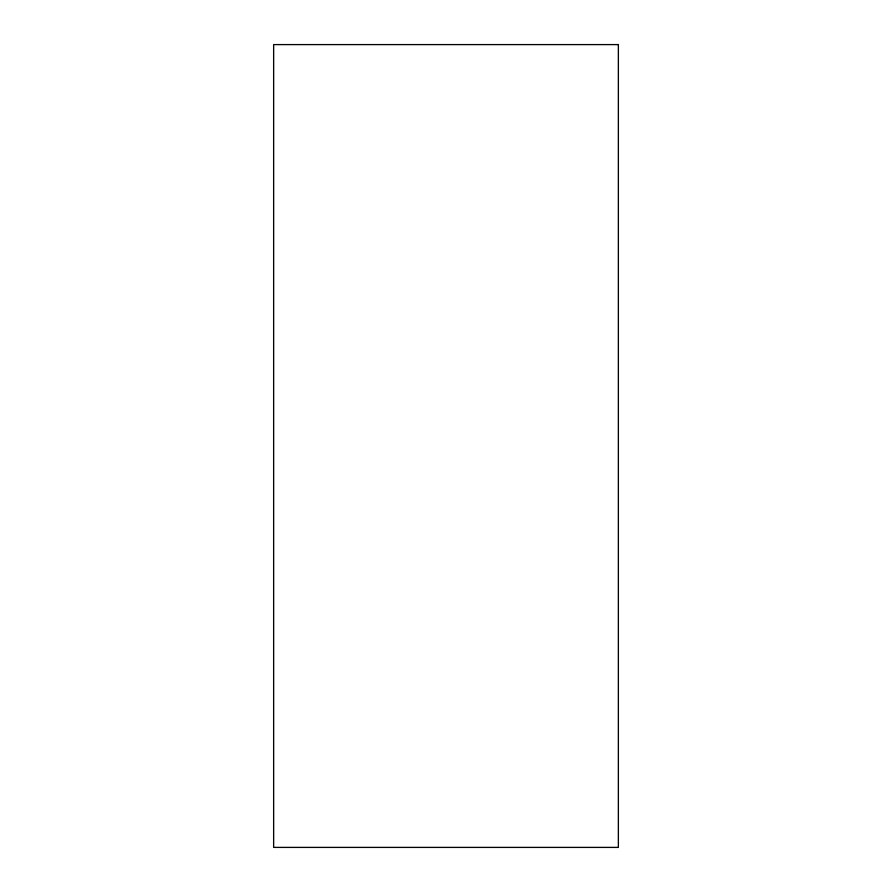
<?xml version="1.0" encoding="UTF-8"?>
<svg xmlns="http://www.w3.org/2000/svg" width="892" height="892" viewBox="0 0 892 892"><rect width="100%" height="100%" fill="white"/><g stroke="black" fill="none" stroke-linecap="round" stroke-linejoin="round"><path stroke-width="1.34" d="M618.357 44.6L273.643 44.6L273.643 847.4L618.357 847.4L618.357 44.6"/></g></svg>
